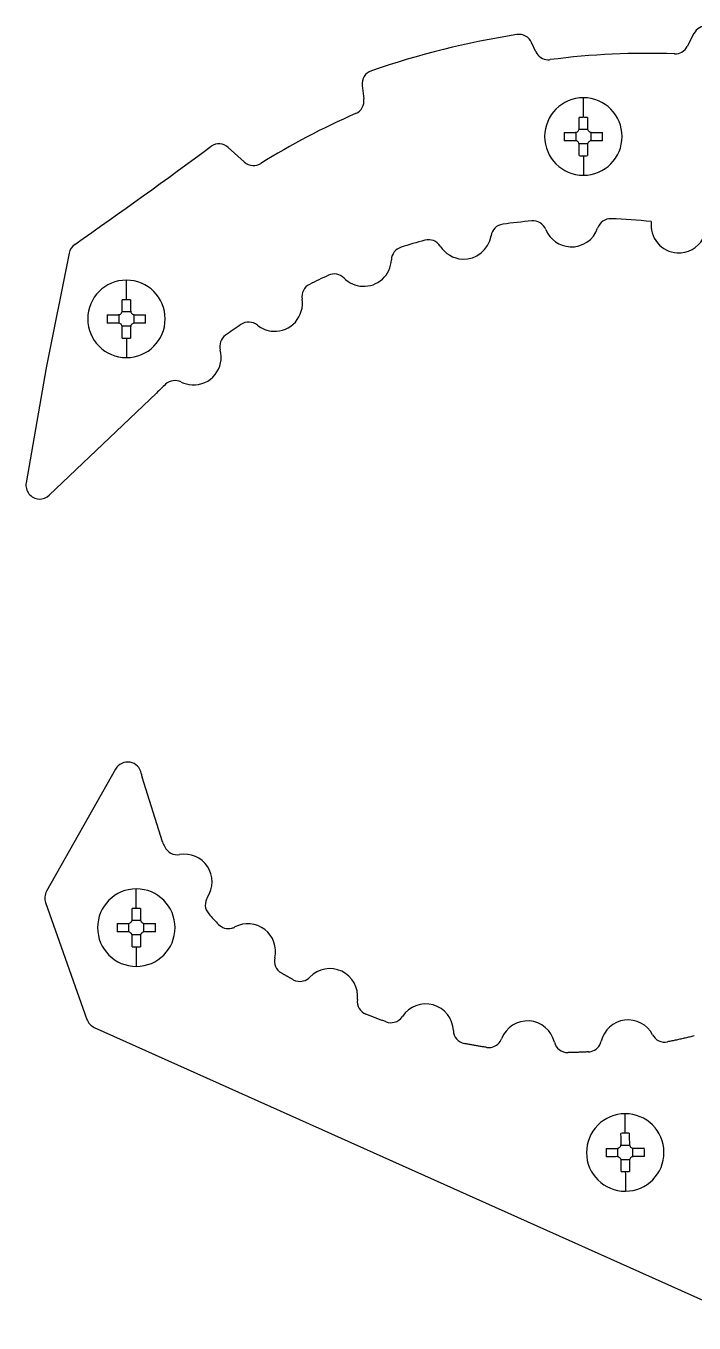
# Model space of a CAD drawing. Header units: millimetres. Extents: x 0 to 841, y 0 to 594.
# Drawn here: x 426.5 to 474.8, y 395.4 to 489.1 of the extents above; entities that cross this region are included whole.
import ezdxf

# ---------------------------------------------------------------- set-up
doc = ezdxf.new("R2010")
doc.units = ezdxf.units.MM

msp = doc.modelspace()

# ---------------------------------------------------------------- linework, layer by layer
at = {"color": 7, "linetype": 'Continuous', "lineweight": 25}
for p, q in [((474.82, 488.596), (474.339, 487.659)), ((463.397, 487.273), (463.085, 487.946)), ((450.835, 484.833), (450.956, 483.876)), ((466.826, 482.534), (466.826, 483.947)), ((466.526, 481.747), (466.526, 482.529)), ((467.126, 482.529), (467.126, 481.747)), ((465.444, 481.447), (466.226, 481.447)), ((466.296, 480.839), (466.296, 481.455)), ((466.517, 481.677), (467.134, 481.677)), ((467.356, 481.455), (467.356, 480.839)), ((467.426, 481.447), (468.208, 481.447)), ((442.306, 479.312), (441.156, 480.357)), ((466.226, 480.847), (465.444, 480.847)), ((467.134, 480.617), (466.517, 480.617)), ((466.526, 479.765), (466.526, 480.547)), ((467.126, 480.547), (467.126, 479.765)), ((468.208, 480.847), (467.426, 480.847)), ((466.826, 479.76), (466.826, 478.347)), ((429.654, 472.725), (427.994, 464.418)), ((433.799, 469.353), (433.799, 470.766)), ((433.499, 468.566), (433.499, 469.348)), ((434.099, 469.348), (434.099, 468.566)), ((432.417, 468.266), (433.199, 468.266)), ((433.269, 467.658), (433.269, 468.274)), ((433.491, 468.496), (434.107, 468.496)), ((434.329, 468.274), (434.329, 467.658)), ((434.399, 468.266), (435.181, 468.266)), ((433.199, 467.666), (432.417, 467.666)), ((434.107, 467.436), (433.491, 467.436)), ((433.499, 466.584), (433.499, 467.366)), ((434.099, 467.366), (434.099, 466.584)), ((435.181, 467.666), (434.399, 467.666)), ((433.799, 466.579), (433.799, 465.166)), ((427.994, 464.418), (426.551, 456.117)), ((428.226, 455.223), (435.964, 462.606)), ((433.02, 435.427), (428.027, 426.598)), ((436.399, 430.172), (434.925, 434.836)), ((434.513, 425.351), (434.513, 426.765)), ((427.955, 425.772), (430.944, 417.338)), ((434.213, 424.565), (434.213, 425.347)), ((434.813, 425.347), (434.813, 424.565)), ((433.131, 424.265), (433.913, 424.265)), ((433.983, 423.656), (433.983, 424.273)), ((434.205, 424.495), (434.821, 424.495)), ((435.043, 424.273), (435.043, 423.656)), ((435.113, 424.265), (435.895, 424.265)), ((433.913, 423.665), (433.131, 423.665)), ((434.821, 423.435), (434.205, 423.435)), ((434.213, 422.583), (434.213, 423.365)), ((434.813, 423.365), (434.813, 422.583)), ((435.895, 423.665), (435.113, 423.665)), ((434.513, 422.578), (434.513, 421.165)), ((445.032, 420.668), (444.996, 420.688)), ((445.067, 420.647), (445.032, 420.668)), ((445.103, 420.627), (445.067, 420.647)), ((445.139, 420.607), (445.103, 420.627)), ((445.174, 420.586), (445.139, 420.607)), ((445.21, 420.566), (445.174, 420.586)), ((445.246, 420.546), (445.21, 420.566)), ((445.282, 420.525), (445.246, 420.546)), ((445.317, 420.505), (445.282, 420.525)), ((445.353, 420.485), (445.317, 420.505)), ((445.389, 420.465), (445.353, 420.485)), ((445.425, 420.445), (445.389, 420.465)), ((445.461, 420.425), (445.425, 420.445)), ((445.496, 420.405), (445.461, 420.425)), ((445.532, 420.385), (445.496, 420.405)), ((445.568, 420.365), (445.532, 420.385)), ((445.604, 420.345), (445.568, 420.365)), ((445.64, 420.325), (445.604, 420.345)), ((445.676, 420.305), (445.64, 420.325)), ((445.712, 420.285), (445.676, 420.305)), ((445.748, 420.265), (445.712, 420.285)), ((445.784, 420.245), (445.748, 420.265)), ((445.82, 420.225), (445.784, 420.245)), ((445.856, 420.206), (445.82, 420.225)), ((451.171, 417.686), (451.111, 417.711)), ((451.232, 417.662), (451.171, 417.686)), ((451.293, 417.638), (451.232, 417.662)), ((451.354, 417.614), (451.293, 417.638)), ((451.415, 417.59), (451.354, 417.614)), ((451.476, 417.566), (451.415, 417.59)), ((451.537, 417.543), (451.476, 417.566)), ((451.598, 417.519), (451.537, 417.543)), ((451.659, 417.495), (451.598, 417.519)), ((451.72, 417.472), (451.659, 417.495)), ((451.781, 417.449), (451.72, 417.472)), ((451.842, 417.425), (451.781, 417.449)), ((451.904, 417.402), (451.842, 417.425)), ((451.965, 417.379), (451.904, 417.402)), ((452.026, 417.356), (451.965, 417.379)), ((452.088, 417.333), (452.026, 417.356)), ((452.149, 417.31), (452.088, 417.333)), ((452.21, 417.288), (452.149, 417.31)), ((452.272, 417.265), (452.21, 417.288)), ((452.333, 417.243), (452.272, 417.265)), ((452.395, 417.22), (452.333, 417.243)), ((452.456, 417.198), (452.395, 417.22)), ((431.477, 416.759), (479.153, 395.387)), ((452.518, 417.176), (452.456, 417.198)), ((452.58, 417.153), (452.518, 417.176)), ((458.302, 415.573), (458.235, 415.586)), ((458.368, 415.561), (458.302, 415.573)), ((458.435, 415.548), (458.368, 415.561)), ((458.501, 415.535), (458.435, 415.548)), ((458.568, 415.523), (458.501, 415.535)), ((458.634, 415.511), (458.568, 415.523)), ((458.701, 415.499), (458.634, 415.511)), ((458.768, 415.487), (458.701, 415.499)), ((458.834, 415.475), (458.768, 415.487)), ((458.901, 415.463), (458.834, 415.475)), ((458.968, 415.451), (458.901, 415.463)), ((459.035, 415.44), (458.968, 415.451)), ((459.102, 415.428), (459.035, 415.44)), ((459.169, 415.417), (459.102, 415.428)), ((459.235, 415.406), (459.169, 415.417)), ((459.302, 415.395), (459.235, 415.406)), ((459.369, 415.384), (459.302, 415.395)), ((459.436, 415.373), (459.369, 415.384)), ((459.503, 415.362), (459.436, 415.373)), ((459.571, 415.352), (459.503, 415.362)), ((459.638, 415.341), (459.571, 415.352)), ((459.705, 415.331), (459.638, 415.341)), ((459.772, 415.321), (459.705, 415.331)), ((472.99, 415.728), (472.91, 415.712)), ((473.07, 415.744), (472.99, 415.728)), ((473.15, 415.76), (473.07, 415.744)), ((473.23, 415.776), (473.15, 415.76)), ((473.31, 415.793), (473.23, 415.776)), ((473.39, 415.81), (473.31, 415.793)), ((473.47, 415.827), (473.39, 415.81)), ((473.55, 415.844), (473.47, 415.827)), ((473.63, 415.861), (473.55, 415.844)), ((473.71, 415.878), (473.63, 415.861)), ((473.79, 415.896), (473.71, 415.878)), ((473.869, 415.914), (473.79, 415.896)), ((473.949, 415.931), (473.869, 415.914)), ((474.029, 415.949), (473.949, 415.931)), ((474.109, 415.968), (474.029, 415.949)), ((474.188, 415.986), (474.109, 415.968)), ((474.268, 416.004), (474.188, 415.986)), ((474.348, 416.023), (474.268, 416.004)), ((474.427, 416.042), (474.348, 416.023)), ((474.507, 416.061), (474.427, 416.042)), ((474.587, 416.08), (474.507, 416.061)), ((474.666, 416.099), (474.587, 416.08)), ((474.746, 416.119), (474.666, 416.099)), ((474.825, 416.138), (474.746, 416.119)), ((474.825, 416.138), (474.826, 416.138)), ((459.839, 415.311), (459.772, 415.321)), ((465.779, 414.936), (465.717, 414.935)), ((465.84, 414.937), (465.779, 414.936)), ((465.901, 414.938), (465.84, 414.937)), ((465.963, 414.939), (465.901, 414.938)), ((466.024, 414.941), (465.963, 414.939)), ((466.086, 414.942), (466.024, 414.941)), ((466.147, 414.944), (466.086, 414.942)), ((466.209, 414.946), (466.147, 414.944)), ((466.27, 414.948), (466.209, 414.946)), ((466.332, 414.95), (466.27, 414.948)), ((466.393, 414.952), (466.332, 414.95)), ((466.455, 414.954), (466.393, 414.952)), ((466.516, 414.956), (466.455, 414.954)), ((466.578, 414.958), (466.516, 414.956)), ((466.639, 414.961), (466.578, 414.958)), ((466.701, 414.963), (466.639, 414.961)), ((466.762, 414.966), (466.701, 414.963)), ((466.824, 414.969), (466.762, 414.966)), ((466.885, 414.971), (466.824, 414.969)), ((466.947, 414.974), (466.885, 414.971)), ((467.008, 414.977), (466.947, 414.974)), ((467.07, 414.981), (467.008, 414.977)), ((467.132, 414.984), (467.07, 414.981)), ((467.193, 414.987), (467.132, 414.984)), ((469.323, 407.406), (469.32, 408.022)), ((469.541, 408.245), (470.157, 408.248)), ((470.38, 408.027), (470.383, 407.411)), ((470.162, 407.188), (469.546, 407.185))]:
    msp.add_line(p, q, dxfattribs=at)
at = {"color": 7, "linetype": 'Continuous', "lineweight": 25, "flags": 128}
for points in [[(469.845, 409.103), (469.844, 409.29), (469.843, 409.475), (469.842, 409.657), (469.841, 409.836), (469.84, 410.012), (469.839, 410.184), (469.839, 410.352), (469.838, 410.517)], [(469.549, 408.315), (469.548, 408.414), (469.548, 408.513), (469.547, 408.611), (469.547, 408.709), (469.546, 408.807), (469.546, 408.904), (469.545, 409.001), (469.545, 409.097)], [(470.145, 409.1), (470.145, 409.004), (470.146, 408.907), (470.146, 408.81), (470.147, 408.712), (470.147, 408.614), (470.148, 408.516), (470.148, 408.417), (470.149, 408.318)], [(468.468, 408.01), (468.564, 408.01), (468.661, 408.011), (468.758, 408.011), (468.856, 408.012), (468.954, 408.012), (469.052, 408.013), (469.151, 408.013), (469.25, 408.014)], [(470.45, 408.019), (470.549, 408.02), (470.648, 408.02), (470.746, 408.021), (470.844, 408.021), (470.942, 408.022), (471.039, 408.022), (471.136, 408.023), (471.232, 408.023)], [(469.253, 407.414), (469.154, 407.413), (469.055, 407.413), (468.957, 407.412), (468.859, 407.412), (468.761, 407.411), (468.664, 407.411), (468.567, 407.41), (468.471, 407.41)], [(469.558, 406.333), (469.558, 406.429), (469.557, 406.526), (469.557, 406.623), (469.556, 406.721), (469.556, 406.819), (469.555, 406.917), (469.555, 407.016), (469.554, 407.115)], [(470.154, 407.118), (470.155, 407.019), (470.155, 406.92), (470.156, 406.822), (470.156, 406.724), (470.157, 406.626), (470.157, 406.529), (470.158, 406.432), (470.158, 406.336)], [(471.235, 407.423), (471.139, 407.423), (471.042, 407.422), (470.945, 407.422), (470.847, 407.421), (470.749, 407.421), (470.651, 407.42), (470.552, 407.42), (470.453, 407.419)], [(469.858, 406.33), (469.859, 406.143), (469.86, 405.958), (469.861, 405.776), (469.862, 405.597), (469.863, 405.422), (469.864, 405.249), (469.864, 405.081), (469.865, 404.917)]]:
    msp.add_lwpolyline(points, dxfattribs=at)
at = {"color": 7, "linetype": 'Continuous', "lineweight": 25}
for centre, radius, start, end in [((471.709, 426.936), 62.334, 98.94008, 108.91455), ((462.178, 487.525), 1, 24.91556, 98.94023), ((475.709, 488.139), 1, 86.26044, 152.81534), ((473.449, 488.116), 1, 267.752, 332.81541), ((464.304, 487.694), 1, 204.91555, 267.06049), ((464.304, 487.694), 1, 267.06049, 277.53398), ((471.344, 434.469), 52.688, 87.75219, 97.53381), ((451.827, 484.958), 1, 108.91459, 187.2001), ((449.968, 483.719), 1, 293.46172, 9.00461), ((466.826, 481.147), 2.8, 90, 180), ((466.826, 481.147), 2.8, 0, 90), ((471.344, 434.469), 52.688, 113.46158, 121.89327), ((466.826, 472.841), 9.693, 89.99959, 91.77327), ((466.826, 472.841), 9.693, 88.22672, 90.00041), ((466.826, 481.147), 2.8, 180, 270), ((475.138, 481.147), 9.699, 178.22755, 181.77245), ((466.826, 481.147), 2.8, 270, 0), ((458.514, 481.147), 9.699, 358.22748, 1.77252), ((181.015, 829.852), 434.878, 304.93748, 306.53757), ((440.484, 479.617), 1, 47.74309, 124.35288), ((442.978, 480.052), 1, 227.74312, 267.06049), ((442.978, 480.052), 1, 267.06049, 301.89321), ((466.826, 489.453), 9.693, 268.22673, 270.00041), ((466.826, 489.453), 9.693, 269.99959, 271.77328), ((461.138, 473.817), 1, 97.9017, 170.96558), ((467.17, 430.36), 44.873, 95.21725, 97.9017), ((463.18, 474.052), 1, 21.92251, 95.21725), ((465.963, 475.172), 2, 201.92251, 267.06049), ((465.963, 475.172), 2, 267.06049, 341.16181), ((468.802, 474.203), 1, 87.86707, 161.16181), ((467.17, 430.36), 44.873, 84.1607, 87.86707), ((473.717, 474.736), 2, 172.40505, 267.06049), ((467.17, 430.36), 44.873, 105.24106, 107.5395), ((455.636, 472.69), 1, 32.17718, 105.24106), ((458.175, 474.288), 2, 267.06049, 350.96558), ((473.717, 474.736), 2, 267.06049, 330.65283), ((430.634, 472.529), 1, 124.93748, 168.70327), ((453.948, 472.194), 1, 107.5395, 177.55694), ((458.175, 474.288), 2, 212.17718, 267.06049), ((450.951, 472.322), 2, 267.06049, 357.55694), ((433.799, 467.966), 2.8, 90, 180), ((433.799, 467.966), 2.8, 0, 90), ((467.17, 430.36), 44.873, 114.72583, 116.67057), ((448.818, 470.211), 1, 44.70839, 114.72583), ((450.951, 472.322), 2, 224.70839, 267.06049), ((447.477, 469.565), 1, 116.67057, 189.47891), ((433.799, 459.651), 9.702, 90.00009, 91.77206), ((433.799, 459.65), 9.702, 88.22796, 89.99989), ((444.518, 469.071), 2, 267.06049, 9.47891), ((433.799, 467.966), 2.8, 180, 270), ((442.113, 467.966), 9.7, 178.22771, 181.77229), ((433.799, 467.966), 2.8, 270, 0), ((425.486, 467.966), 9.7, 358.22771, 1.77229), ((467.17, 430.36), 44.873, 123.99783, 125.73405), ((442.637, 466.734), 1, 51.18949, 123.99783), ((444.518, 469.071), 2, 231.18949, 267.06049), ((433.799, 476.273), 9.694, 268.22701, 270.00048), ((433.799, 476.273), 9.694, 269.99954, 271.77297), ((441.547, 465.974), 1, 125.73405, 195.03781), ((438.649, 465.195), 2, 267.06049, 15.03781), ((467.17, 430.36), 44.873, 132.88179, 134.06072), ((437.314, 462.509), 1, 63.57803, 132.88179), ((438.649, 465.195), 2, 243.57803, 267.06049), ((427.536, 455.946), 1, 170.13317, 267.06049), ((427.536, 455.946), 1, 267.06049, 313.65942), ((433.89, 434.934), 1, 10.07103, 150.51002), ((455.482, 438.769), 20.93, 190.07094, 190.83218), ((455.482, 438.769), 20.93, 204.25195, 205.36757), ((437.474, 430.231), 1, 205.36757, 279.91549), ((437.99, 427.276), 2, 326.70177, 99.91549), ((428.897, 426.106), 1, 150.51007, 199.51487), ((434.513, 423.965), 2.8, 90, 180), ((434.513, 423.965), 2.8, 0, 90), ((440.498, 425.629), 1, 146.70177, 221.24969), ((434.513, 415.659), 9.693, 89.9996, 91.77327), ((434.513, 415.659), 9.693, 88.22674, 90.00041), ((455.482, 438.769), 20.93, 221.24969, 224.10901), ((434.513, 423.965), 2.8, 180, 270), ((442.826, 423.965), 9.7, 178.2277, 181.7723), ((434.513, 423.965), 2.8, 270, 0), ((426.2, 423.965), 9.7, 358.2277, 1.7723), ((441.172, 424.898), 1, 224.10901, 283.91114), ((441.172, 424.898), 1, 283.91114, 297.85751), ((442.574, 422.245), 2, 346.70974, 117.85751), ((434.513, 432.28), 9.702, 268.22796, 269.99989), ((434.513, 432.28), 9.702, 270.00011, 271.77203), ((445.494, 421.556), 1, 166.70974, 240.17201), ((448.505, 419.008), 2, 352.92935, 136.27115), ((446.337, 421.082), 1, 241.22926, 283.91114), ((446.337, 421.082), 1, 283.91114, 316.27115), ((451.482, 418.639), 1, 172.92935, 248.18506), ((455.429, 416.454), 2, 2.1653, 146.85516), ((431.886, 417.672), 1, 199.51487, 245.85376), ((452.917, 418.095), 1, 283.91114, 326.85516), ((462.786, 415.224), 2, 13.70213, 158.97649), ((470.059, 415.298), 2, 27.69255, 166.75602), ((452.917, 418.095), 1, 250.28321, 283.91114), ((458.427, 416.568), 1, 182.1653, 258.95462), ((459.986, 416.3), 1, 261.56864, 283.91114), ((459.986, 416.3), 1, 283.91114, 338.97649), ((465.701, 415.934), 1, 193.70213, 270.93883), ((467.139, 415.986), 1, 283.91114, 346.75602), ((472.715, 416.692), 1, 207.69255, 281.22467), ((467.139, 415.986), 1, 273.12491, 283.91114), ((469.852, 407.717), 2.8, 90.28065, 180.28065), ((469.852, 407.717), 2.8, 0.28065, 90.28065), ((469.892, 399.423), 9.681, 90.27886, 92.05467), ((469.892, 399.408), 9.695, 88.50801, 90.28118), ((478.164, 407.757), 9.699, 178.50813, 182.05314), ((461.539, 407.676), 9.699, 358.50813, 2.05314), ((469.852, 407.717), 2.8, 180.28065, 270.28065), ((469.852, 407.717), 2.8, 270.28065, 0.28065), ((469.811, 416.011), 9.682, 268.50675, 270.28244), ((469.811, 416), 9.671, 270.2779, 272.05563)]:
    msp.add_arc(centre, radius, start, end, dxfattribs=at)
for points, knots in [([(466.226, 481.447), (466.265, 481.451), (466.343, 481.461), (466.443, 481.529), (466.512, 481.629), (466.521, 481.708), (466.526, 481.747)], [0, 0, 0, 0, 0.250683, 0.499766, 0.749079, 1, 1, 1, 1]), ([(467.126, 481.747), (467.13, 481.708), (467.14, 481.629), (467.208, 481.53), (467.308, 481.461), (467.386, 481.451), (467.426, 481.447)], [0, 0, 0, 0, 0.2506864, 0.4997684, 0.7490795, 1, 1, 1, 1]), ([(466.526, 480.547), (466.521, 480.586), (466.512, 480.664), (466.443, 480.764), (466.343, 480.833), (466.265, 480.842), (466.226, 480.847)], [0, 0, 0, 0, 0.250686, 0.499768, 0.74908, 1, 1, 1, 1]), ([(467.426, 480.847), (467.386, 480.842), (467.308, 480.833), (467.209, 480.764), (467.14, 480.664), (467.13, 480.586), (467.126, 480.547)], [0, 0, 0, 0, 0.250684, 0.499766, 0.749079, 1, 1, 1, 1]), ([(433.199, 468.266), (433.238, 468.27), (433.317, 468.28), (433.416, 468.348), (433.485, 468.448), (433.495, 468.527), (433.499, 468.566)], [0, 0, 0, 0, 0.250682, 0.499767, 0.749079, 1, 1, 1, 1]), ([(434.099, 468.566), (434.104, 468.527), (434.113, 468.448), (434.182, 468.349), (434.282, 468.28), (434.36, 468.27), (434.399, 468.266)], [0, 0, 0, 0, 0.2506836, 0.4997699, 0.7490822, 1, 1, 1, 1]), ([(433.499, 467.366), (433.495, 467.405), (433.485, 467.483), (433.416, 467.583), (433.317, 467.652), (433.238, 467.661), (433.199, 467.666)], [0, 0, 0, 0, 0.2506845, 0.4997665, 0.749079, 1, 1, 1, 1]), ([(434.399, 467.666), (434.36, 467.661), (434.282, 467.652), (434.182, 467.583), (434.113, 467.483), (434.104, 467.405), (434.099, 467.366)], [0, 0, 0, 0, 0.250683, 0.499765, 0.749079, 1, 1, 1, 1]), ([(433.913, 424.265), (433.952, 424.269), (434.031, 424.279), (434.13, 424.347), (434.199, 424.447), (434.208, 424.525), (434.213, 424.565)], [0, 0, 0, 0, 0.250685, 0.499767, 0.749081, 1, 1, 1, 1]), ([(434.813, 424.565), (434.818, 424.525), (434.827, 424.447), (434.896, 424.347), (434.996, 424.279), (435.074, 424.269), (435.113, 424.265)], [0, 0, 0, 0, 0.250683, 0.499765, 0.749078, 1, 1, 1, 1]), ([(434.213, 423.365), (434.209, 423.404), (434.199, 423.482), (434.13, 423.582), (434.031, 423.651), (433.952, 423.66), (433.913, 423.665)], [0, 0, 0, 0, 0.250688, 0.49977, 0.749081, 1, 1, 1, 1]), ([(435.113, 423.665), (435.074, 423.66), (434.996, 423.651), (434.896, 423.582), (434.827, 423.482), (434.818, 423.404), (434.813, 423.365)], [0, 0, 0, 0, 0.2506834, 0.499768, 0.7490786, 1, 1, 1, 1]), ([(469.25, 408.014), (469.289, 408.018), (469.367, 408.028), (469.467, 408.097), (469.535, 408.197), (469.544, 408.276), (469.549, 408.315)], [0, 0, 0, 0, 0.250684, 0.499766, 0.749079, 1, 1, 1, 1]), ([(470.149, 408.318), (470.153, 408.279), (470.163, 408.201), (470.232, 408.101), (470.332, 408.033), (470.411, 408.024), (470.45, 408.019)], [0, 0, 0, 0, 0.250689, 0.499769, 0.749082, 1, 1, 1, 1]), ([(469.554, 407.115), (469.55, 407.154), (469.54, 407.233), (469.471, 407.332), (469.371, 407.4), (469.292, 407.409), (469.253, 407.414)], [0, 0, 0, 0, 0.250682, 0.499769, 0.749078, 1, 1, 1, 1]), ([(470.453, 407.419), (470.414, 407.415), (470.336, 407.405), (470.236, 407.336), (470.168, 407.236), (470.159, 407.157), (470.154, 407.118)], [0, 0, 0, 0, 0.250684, 0.499766, 0.749079, 1, 1, 1, 1])]:
    msp.add_open_spline(points, degree=3, knots=knots, dxfattribs=at)

doc.saveas('drawing.dxf')
